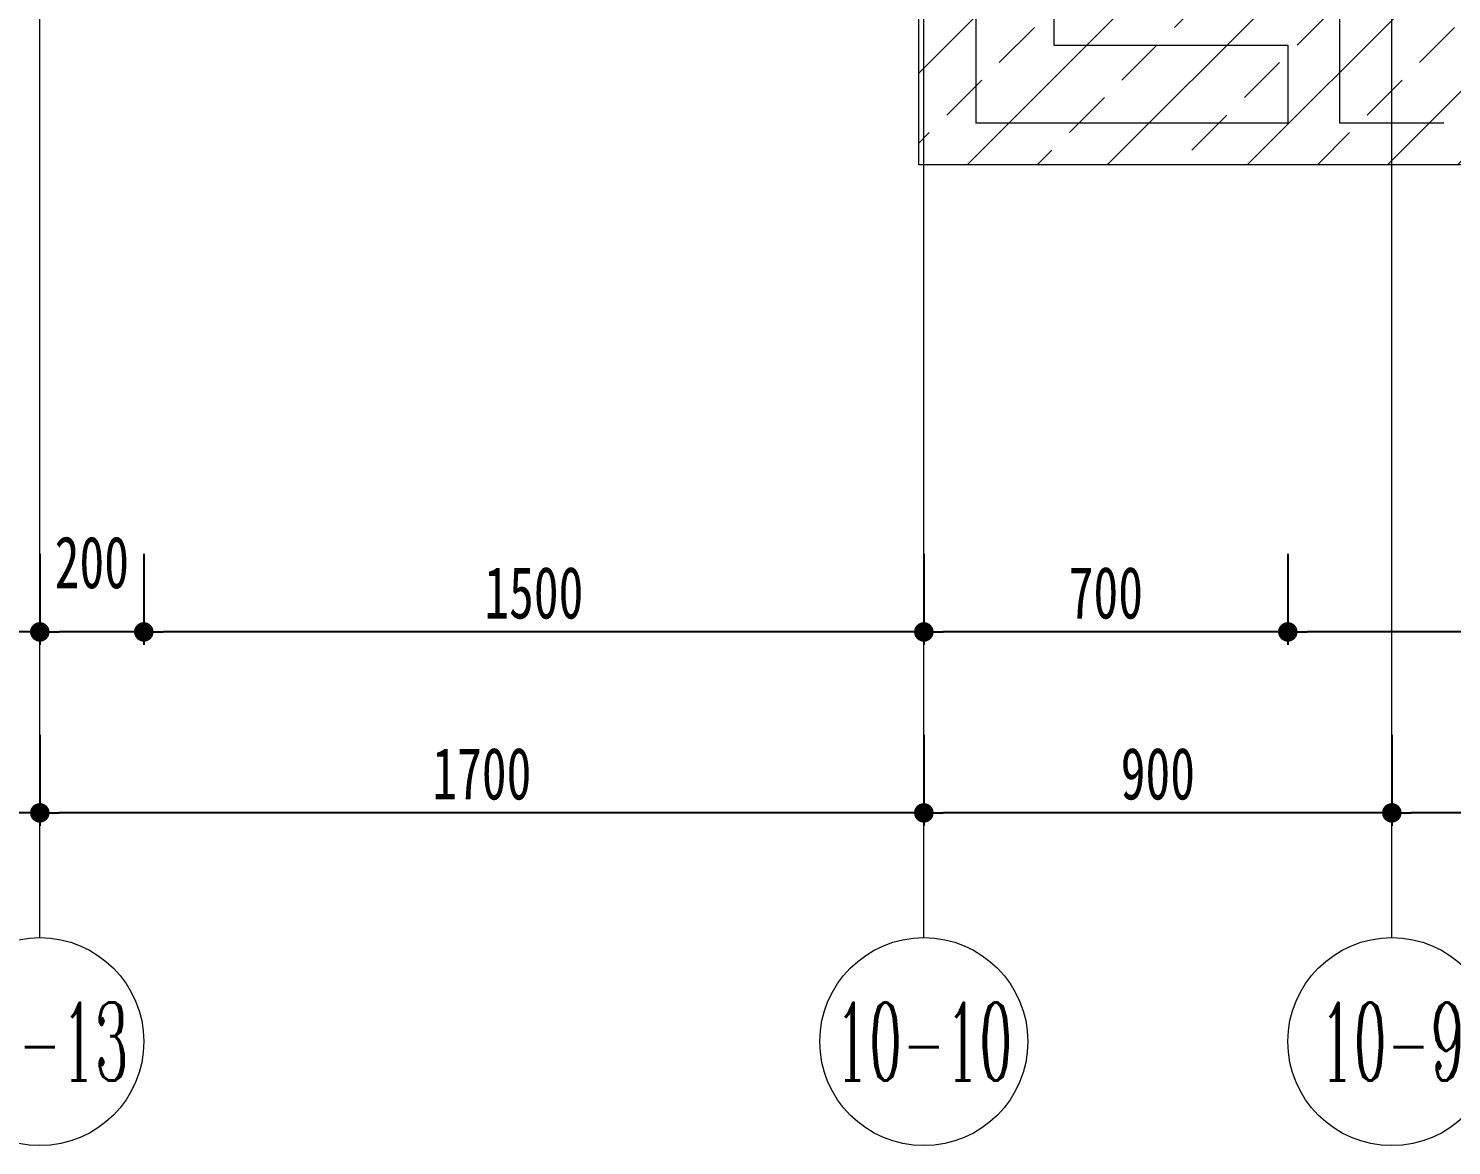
# Model space of a CAD drawing. Header units: millimetres. Extents: x 815519 to 890079, y 147095 to 251022.
# Drawn here: x 873520 to 876257, y 206951 to 209100 of the extents above; entities that cross this region are included whole.
import ezdxf
from ezdxf.enums import TextEntityAlignment as Align

# ---------------------------------------------------------------- set-up
doc = ezdxf.new("R2010")
doc.units = ezdxf.units.MM
doc.header["$LTSCALE"] = 1000
doc.linetypes.add('DASH', pattern=[0.35, 0.25, -0.1])
doc.linetypes.add('DOTE', pattern=[61.468, 50.8, -5.08, 0.508, -5.08])
doc.layers.get('Defpoints').update_dxf_attribs({"color": 1})
doc.layers.add('A-尺寸标注', color=53, linetype='Continuous')
for name, color, linetype, lineweight in [('L-梁', 91, 'DASH', 0), ('S-WALL', 255, 'Continuous', 0), ('S-轴号', 75, 'Continuous', 0), ('S-轴线', 149, 'DOTE', 0)]:
    doc.layers.add(name, color=color, linetype=linetype, lineweight=lineweight)
doc.styles.add('TH-STYLE1', font='', dxfattribs={"width": 0.7})
doc.styles.add('尺寸', font='ROMANC.SHX', dxfattribs={"width": 0.7})
doc.styles.get('TH-STYLE1').set_extended_font_data('STFangsong')
doc.dimstyles.new('TH-1：50', dxfattribs={"dimscale": 50, "dimtxt": 2, "dimasz": 0.75, "dimexe": 0.5, "dimexo": 0.8, "dimgap": 0.5, "dimtad": 1, "dimdec": 0, "dimrnd": 5, "dimdsep": 46, "dimtxsty": 'TH-STYLE1', "dimblk": 'DOT', "dimcen": 1, "dimdle": 0.5, "dimclrd": 53, "dimclre": 53, "dimclrt": 2, "dimadec": 0, "dimazin": 2, "dimtfac": 1, "dimtdec": 0, "dimtix": 1, "dimtmove": 2, "dimatfit": 3, "dimldrblk": 'HBA_DIMENSION_TICK-天华', "dimfxl": 3, "dimfxlon": 1, "dimarcsym": 0})

# ---------------------------------------------------------------- blocks, each defined once
blk = doc.blocks.new('wgwegwevberr')
at = {"layer": 'L-梁', "linetype": 'DASH'}
for p, q in [((845712.3, 137643.9), (845712.3, 139243.9)), ((842012.3, 137643.9), (845712.3, 137643.9))]:
    blk.add_line(p, q, dxfattribs=at)
blk = doc.blocks.new('_Dot')
at = {"color": 33, "linetype": 'ByBlock', "lineweight": -2}
blk.add_line((-0.5, 0), (-1, 0), dxfattribs=at)
at = {"color": 33, "linetype": 'ByBlock', "const_width": 0.5}
blk.add_lwpolyline([(-0.25, 0, 1), (0.25, 0, 1)], format="xyb", close=True, dxfattribs=at)
blk = doc.blocks.new('*D1096')
at = {"layer": 'A-尺寸标注', "color": 53, "lineweight": -2, "ltscale": 0.5, "transparency": 16777216}
for p, q in [((876141.8, 207740.8), (876141.8, 207565.8)), ((879641.8, 207740.8), (879641.8, 207565.8)), ((879604.3, 207590.8), (876179.3, 207590.8))]:
    blk.add_line(p, q, dxfattribs=at)
at = {"layer": 'Defpoints', "color": 0, "ltscale": 0.5, "transparency": 16777216}
for p in [(876141.8, 208476.6), (879641.8, 208476.6), (876141.8, 207590.8)]:
    blk.add_point(p, dxfattribs=at)
at = {"layer": 'A-尺寸标注', "color": 53, "lineweight": -2, "ltscale": 0.5, "transparency": 16777216, "xscale": 37.5, "yscale": 37.5, "zscale": 37.5, "rotation": 180}
blk.add_blockref('_Dot', (876141.8, 207590.8), dxfattribs=at)
at = {"layer": 'A-尺寸标注', "color": 53, "lineweight": -2, "ltscale": 0.5, "transparency": 16777216, "xscale": 37.5, "yscale": 37.5, "zscale": 37.5}
blk.add_blockref('_Dot', (879641.8, 207590.8), dxfattribs=at)
at = {"layer": 'A-尺寸标注', "color": 2, "ltscale": 0.5, "transparency": 16777216, "insert": (877891.8, 207665.8), "char_height": 100, "attachment_point": 5, "style": 'TH-STYLE1'}
blk.add_mtext('3500', dxfattribs=at)
blk = doc.blocks.new('HBA_DIMENSION_TICK-天华')
at = {"color": 50, "linetype": 'ByBlock'}
for points in [[(-72.714, 62.307), (-54.906, 79.963), (-12, -0.037), (0, 0)], [(-72.714, -62.307), (-54.906, -79.963), (-12, 0.037), (0, 0)]]:
    blk.add_solid(points, dxfattribs=at)
blk = doc.blocks.new('*D1097')
at = {"layer": 'A-尺寸标注', "color": 53, "lineweight": -2, "ltscale": 0.5, "transparency": 16777216}
for p, q in [((875241.8, 207740.8), (875241.8, 207565.8)), ((876141.8, 207740.8), (876141.8, 207565.8)), ((876104.3, 207590.8), (875279.3, 207590.8))]:
    blk.add_line(p, q, dxfattribs=at)
at = {"layer": 'Defpoints', "color": 0, "ltscale": 0.5, "transparency": 16777216}
for p in [(875241.8, 208476.6), (876141.8, 208476.6), (875241.8, 207590.8)]:
    blk.add_point(p, dxfattribs=at)
at = {"layer": 'A-尺寸标注', "color": 53, "lineweight": -2, "ltscale": 0.5, "transparency": 16777216, "xscale": 37.5, "yscale": 37.5, "zscale": 37.5, "rotation": 180}
blk.add_blockref('_Dot', (875241.8, 207590.8), dxfattribs=at)
at = {"layer": 'A-尺寸标注', "color": 53, "lineweight": -2, "ltscale": 0.5, "transparency": 16777216, "xscale": 37.5, "yscale": 37.5, "zscale": 37.5}
blk.add_blockref('_Dot', (876141.8, 207590.8), dxfattribs=at)
at = {"layer": 'A-尺寸标注', "color": 2, "ltscale": 0.5, "transparency": 16777216, "insert": (875691.8, 207665.8), "char_height": 100, "attachment_point": 5, "style": 'TH-STYLE1'}
blk.add_mtext('900', dxfattribs=at)
blk = doc.blocks.new('*D1098')
at = {"layer": 'A-尺寸标注', "color": 53, "lineweight": -2, "ltscale": 0.5, "transparency": 16777216}
for p, q in [((873541.8, 207740.8), (873541.8, 207565.8)), ((875241.8, 207740.8), (875241.8, 207565.8)), ((875204.3, 207590.8), (873579.3, 207590.8))]:
    blk.add_line(p, q, dxfattribs=at)
at = {"layer": 'Defpoints', "color": 0, "ltscale": 0.5, "transparency": 16777216}
for p in [(873541.8, 208476.6), (875241.8, 208476.6), (873541.8, 207590.8)]:
    blk.add_point(p, dxfattribs=at)
at = {"layer": 'A-尺寸标注', "color": 53, "lineweight": -2, "ltscale": 0.5, "transparency": 16777216, "xscale": 37.5, "yscale": 37.5, "zscale": 37.5, "rotation": 180}
blk.add_blockref('_Dot', (873541.8, 207590.8), dxfattribs=at)
at = {"layer": 'A-尺寸标注', "color": 53, "lineweight": -2, "ltscale": 0.5, "transparency": 16777216, "xscale": 37.5, "yscale": 37.5, "zscale": 37.5}
blk.add_blockref('_Dot', (875241.8, 207590.8), dxfattribs=at)
at = {"layer": 'A-尺寸标注', "color": 2, "ltscale": 0.5, "transparency": 16777216, "insert": (874391.8, 207665.8), "char_height": 100, "attachment_point": 5, "style": 'TH-STYLE1'}
blk.add_mtext('1700', dxfattribs=at)
blk = doc.blocks.new('*D1099')
at = {"layer": 'A-尺寸标注', "color": 53, "lineweight": -2, "ltscale": 0.5, "transparency": 16777216}
for p, q in [((870341.8, 207740.8), (870341.8, 207565.8)), ((873541.8, 207740.8), (873541.8, 207565.8)), ((873504.3, 207590.8), (870379.3, 207590.8))]:
    blk.add_line(p, q, dxfattribs=at)
at = {"layer": 'Defpoints', "color": 0, "ltscale": 0.5, "transparency": 16777216}
for p in [(870341.8, 208476.6), (873541.8, 208476.6), (870341.8, 207590.8)]:
    blk.add_point(p, dxfattribs=at)
at = {"layer": 'A-尺寸标注', "color": 53, "lineweight": -2, "ltscale": 0.5, "transparency": 16777216, "xscale": 37.5, "yscale": 37.5, "zscale": 37.5, "rotation": 180}
blk.add_blockref('_Dot', (870341.8, 207590.8), dxfattribs=at)
at = {"layer": 'A-尺寸标注', "color": 53, "lineweight": -2, "ltscale": 0.5, "transparency": 16777216, "xscale": 37.5, "yscale": 37.5, "zscale": 37.5}
blk.add_blockref('_Dot', (873541.8, 207590.8), dxfattribs=at)
at = {"layer": 'A-尺寸标注', "color": 2, "ltscale": 0.5, "transparency": 16777216, "insert": (871941.8, 207665.8), "char_height": 100, "attachment_point": 5, "style": 'TH-STYLE1'}
blk.add_mtext('3200', dxfattribs=at)
blk = doc.blocks.new('*D1103')
at = {"layer": 'A-尺寸标注', "color": 53, "lineweight": -2, "ltscale": 0.5, "transparency": 16777216}
for p, q in [((875941.8, 208088.9), (875941.8, 207913.9)), ((876841.8, 208088.9), (876841.8, 207913.9)), ((876804.3, 207938.9), (875979.3, 207938.9))]:
    blk.add_line(p, q, dxfattribs=at)
at = {"layer": 'Defpoints', "color": 0, "ltscale": 0.5, "transparency": 16777216}
for p in [(875941.8, 208738.9), (876841.8, 208738.9), (875941.8, 207938.9)]:
    blk.add_point(p, dxfattribs=at)
at = {"layer": 'A-尺寸标注', "color": 53, "lineweight": -2, "ltscale": 0.5, "transparency": 16777216, "xscale": 37.5, "yscale": 37.5, "zscale": 37.5, "rotation": 180}
blk.add_blockref('_Dot', (875941.8, 207938.9), dxfattribs=at)
at = {"layer": 'A-尺寸标注', "color": 53, "lineweight": -2, "ltscale": 0.5, "transparency": 16777216, "xscale": 37.5, "yscale": 37.5, "zscale": 37.5}
blk.add_blockref('_Dot', (876841.8, 207938.9), dxfattribs=at)
at = {"layer": 'A-尺寸标注', "color": 2, "ltscale": 0.5, "transparency": 16777216, "insert": (876391.8, 208013.9), "char_height": 100, "attachment_point": 5, "style": 'TH-STYLE1'}
blk.add_mtext('900', dxfattribs=at)
blk = doc.blocks.new('*D1104')
at = {"layer": 'A-尺寸标注', "color": 53, "lineweight": -2, "ltscale": 0.5, "transparency": 16777216}
for p, q in [((875241.8, 208088.9), (875241.8, 207913.9)), ((875941.8, 208088.9), (875941.8, 207913.9)), ((875904.3, 207938.9), (875279.3, 207938.9))]:
    blk.add_line(p, q, dxfattribs=at)
at = {"layer": 'Defpoints', "color": 0, "ltscale": 0.5, "transparency": 16777216}
for p in [(875241.8, 208738.9), (875941.8, 208738.9), (875241.8, 207938.9)]:
    blk.add_point(p, dxfattribs=at)
at = {"layer": 'A-尺寸标注', "color": 53, "lineweight": -2, "ltscale": 0.5, "transparency": 16777216, "xscale": 37.5, "yscale": 37.5, "zscale": 37.5, "rotation": 180}
blk.add_blockref('_Dot', (875241.8, 207938.9), dxfattribs=at)
at = {"layer": 'A-尺寸标注', "color": 53, "lineweight": -2, "ltscale": 0.5, "transparency": 16777216, "xscale": 37.5, "yscale": 37.5, "zscale": 37.5}
blk.add_blockref('_Dot', (875941.8, 207938.9), dxfattribs=at)
at = {"layer": 'A-尺寸标注', "color": 2, "ltscale": 0.5, "transparency": 16777216, "insert": (875591.8, 208013.9), "char_height": 100, "attachment_point": 5, "style": 'TH-STYLE1'}
blk.add_mtext('700', dxfattribs=at)
blk = doc.blocks.new('*D1105')
at = {"layer": 'A-尺寸标注', "color": 53, "lineweight": -2, "ltscale": 0.5, "transparency": 16777216}
for p, q in [((873741.8, 208088.9), (873741.8, 207913.9)), ((875241.8, 208088.9), (875241.8, 207913.9)), ((875204.3, 207938.9), (873779.3, 207938.9))]:
    blk.add_line(p, q, dxfattribs=at)
at = {"layer": 'Defpoints', "color": 0, "ltscale": 0.5, "transparency": 16777216}
for p in [(873741.8, 208738.9), (875241.8, 208738.9), (873741.8, 207938.9)]:
    blk.add_point(p, dxfattribs=at)
at = {"layer": 'A-尺寸标注', "color": 53, "lineweight": -2, "ltscale": 0.5, "transparency": 16777216, "xscale": 37.5, "yscale": 37.5, "zscale": 37.5, "rotation": 180}
blk.add_blockref('_Dot', (873741.8, 207938.9), dxfattribs=at)
at = {"layer": 'A-尺寸标注', "color": 53, "lineweight": -2, "ltscale": 0.5, "transparency": 16777216, "xscale": 37.5, "yscale": 37.5, "zscale": 37.5}
blk.add_blockref('_Dot', (875241.8, 207938.9), dxfattribs=at)
at = {"layer": 'A-尺寸标注', "color": 2, "ltscale": 0.5, "transparency": 16777216, "insert": (874491.8, 208013.9), "char_height": 100, "attachment_point": 5, "style": 'TH-STYLE1'}
blk.add_mtext('1500', dxfattribs=at)
blk = doc.blocks.new('*D1106')
at = {"layer": 'A-尺寸标注', "color": 53, "lineweight": -2, "ltscale": 0.5, "transparency": 16777216}
for p, q in [((873541.8, 208088.9), (873541.8, 207913.9)), ((873741.8, 208088.9), (873741.8, 207913.9)), ((873704.3, 207938.9), (873579.3, 207938.9))]:
    blk.add_line(p, q, dxfattribs=at)
at = {"layer": 'Defpoints', "color": 0, "ltscale": 0.5, "transparency": 16777216}
for p in [(873541.8, 208738.9), (873741.8, 208738.9), (873541.8, 207938.9)]:
    blk.add_point(p, dxfattribs=at)
at = {"layer": 'A-尺寸标注', "color": 53, "lineweight": -2, "ltscale": 0.5, "transparency": 16777216, "xscale": 37.5, "yscale": 37.5, "zscale": 37.5, "rotation": 180}
blk.add_blockref('_Dot', (873541.8, 207938.9), dxfattribs=at)
at = {"layer": 'A-尺寸标注', "color": 53, "lineweight": -2, "ltscale": 0.5, "transparency": 16777216, "xscale": 37.5, "yscale": 37.5, "zscale": 37.5}
blk.add_blockref('_Dot', (873741.8, 207938.9), dxfattribs=at)
at = {"layer": 'A-尺寸标注', "color": 2, "ltscale": 0.5, "transparency": 16777216, "insert": (873641.8, 208072.2), "char_height": 100, "attachment_point": 5, "style": 'TH-STYLE1'}
blk.add_mtext('200', dxfattribs=at)
blk = doc.blocks.new('*D1107')
at = {"layer": 'A-尺寸标注', "color": 53, "lineweight": -2, "ltscale": 0.5, "transparency": 16777216}
for p, q in [((873091.8, 208088.9), (873091.8, 207913.9)), ((873541.8, 208088.9), (873541.8, 207913.9)), ((873504.3, 207938.9), (873129.3, 207938.9))]:
    blk.add_line(p, q, dxfattribs=at)
at = {"layer": 'Defpoints', "color": 0, "ltscale": 0.5, "transparency": 16777216}
for p in [(873091.8, 208738.9), (873541.8, 208738.9), (873091.8, 207938.9)]:
    blk.add_point(p, dxfattribs=at)
at = {"layer": 'A-尺寸标注', "color": 53, "lineweight": -2, "ltscale": 0.5, "transparency": 16777216, "xscale": 37.5, "yscale": 37.5, "zscale": 37.5, "rotation": 180}
blk.add_blockref('_Dot', (873091.8, 207938.9), dxfattribs=at)
at = {"layer": 'A-尺寸标注', "color": 53, "lineweight": -2, "ltscale": 0.5, "transparency": 16777216, "xscale": 37.5, "yscale": 37.5, "zscale": 37.5}
blk.add_blockref('_Dot', (873541.8, 207938.9), dxfattribs=at)
at = {"layer": 'A-尺寸标注', "color": 2, "ltscale": 0.5, "transparency": 16777216, "insert": (873316.8, 208013.9), "char_height": 100, "attachment_point": 5, "style": 'TH-STYLE1'}
blk.add_mtext('450', dxfattribs=at)
blk = doc.blocks.new('hl_Axis-A2')
at = {"color": 75, "ltscale": 2}
blk.add_line((16, 0), (0, 0), dxfattribs=at)
at = {"color": 75}
blk.add_circle((19, 0), 3, dxfattribs=at)
at = {"color": 2, "style": '尺寸', "width": 0.7}
blk.add_attdef('轴号', text='', height=3, dxfattribs=at).set_placement((19, 0), align=Align.MIDDLE_CENTER)

msp = doc.modelspace()

# ---------------------------------------------------------------- hatches: boundary and pattern name
at = {"layer": 'S-WALL', "ltscale": 0.5}
h = msp.add_hatch(dxfattribs=at)
h.set_pattern_fill('ANSI33', color=251, scale=30)
h.set_pattern_definition([(45, (-6788.62, -29122.43), (-134.70384, 134.70384), []), (45, (-6653.91, -29122.43), (-134.70384, 134.70384), [95.25, -47.625])])
h.paths.add_polyline_path([(875232.2, 209717.5), (876841.8, 209717.5), (876841.8, 208837.5), (875232.2, 208837.5)])

# ---------------------------------------------------------------- linework, layer by layer
at = {"layer": 'S-WALL'}
for p, q in [((875341.8, 209717.5), (875341.8, 208917.5)), ((875491.8, 209717.5), (875491.8, 209067.5)), ((875491.8, 209067.5), (875941.8, 209067.5)), ((875941.8, 209067.5), (875941.8, 208917.5)), ((875941.8, 208917.5), (875341.8, 208917.5))]:
    msp.add_line(p, q, dxfattribs=at)
at = {"layer": 'S-WALL', "ltscale": 0.5}
msp.add_lwpolyline([(875232.2, 209717.5), (876841.8, 209717.5), (876841.8, 208837.5), (875232.2, 208837.5)], close=True, dxfattribs=at)
at = {"layer": 'S-轴线', "linetype": 'DOTE', "ltscale": 0.03}
for p, q in [((873541.8, 207938.9), (873541.8, 219864.7)), ((875241.8, 207938.9), (875241.8, 219864.7)), ((876141.8, 207938.9), (876141.8, 219864.7))]:
    msp.add_line(p, q, dxfattribs=at)

# ---------------------------------------------------------------- block references
at = {"layer": 'L-梁', "color": 7, "xscale": -1}
msp.add_blockref('wgwegwevberr', (1721754.1, 71273.6), dxfattribs=at)
at = {"layer": 'S-轴号'}
ref = msp.add_blockref('hl_Axis-A2', (873541.8, 208417.5), dxfattribs=dict(at, xscale=66.66666666666666, yscale=66.66666666666666, zscale=66.66666666666666, rotation=270))
ref.add_attrib('轴号', '10-13', dxfattribs={"layer": '0', "color": 2, "height": 150, "style": '尺寸', "width": 0.5}).set_placement((873541.8, 207150.8), align=Align.MIDDLE_CENTER)
ref = msp.add_blockref('hl_Axis-A2', (875241.8, 208417.5), dxfattribs=dict(at, xscale=66.66666666666666, yscale=66.66666666666666, zscale=66.66666666666666, rotation=270))
ref.add_attrib('轴号', '10-10', dxfattribs={"layer": '0', "color": 2, "height": 150, "style": '尺寸', "width": 0.5}).set_placement((875241.8, 207150.8), align=Align.MIDDLE_CENTER)
ref = msp.add_blockref('hl_Axis-A2', (876141.8, 208417.5), dxfattribs=dict(at, xscale=66.66666666666666, yscale=66.66666666666666, zscale=66.66666666666666, rotation=270))
ref.add_attrib('轴号', '10-9', dxfattribs={"layer": '0', "color": 2, "height": 150, "style": '尺寸', "width": 0.5}).set_placement((876141.8, 207150.8), align=Align.MIDDLE_CENTER)

# ---------------------------------------------------------------- dimensions: what is measured, and where the dimension line sits
at = {"layer": 'A-尺寸标注', "ltscale": 0.5}
for p1, p2, distance, picture, middle in [((873541.8, 208738.9), (873091.8, 208738.9), 800, '*D1107', (873316.8, 208013.9)), ((875241.8, 208738.9), (873741.8, 208738.9), 800, '*D1105', (874491.8, 208013.9)), ((875941.8, 208738.9), (875241.8, 208738.9), 800, '*D1104', (875591.8, 208013.9)), ((876841.8, 208738.9), (875941.8, 208738.9), 800, '*D1103', (876391.8, 208013.9)), ((873541.8, 208476.6), (870341.8, 208476.6), 885.8, '*D1099', (871941.8, 207665.8)), ((875241.8, 208476.6), (873541.8, 208476.6), 885.8, '*D1098', (874391.8, 207665.8)), ((876141.8, 208476.6), (875241.8, 208476.6), 885.8, '*D1097', (875691.8, 207665.8)), ((879641.8, 208476.6), (876141.8, 208476.6), 885.8, '*D1096', (877891.8, 207665.8))]:
    dim = msp.add_aligned_dim(p1=p1, p2=p2, distance=distance, dimstyle='TH-1：50', dxfattribs=at)
    dim.commit()
    dim.dimension.update_dxf_attribs({"geometry": picture, "text_midpoint": middle})
dim = msp.add_linear_dim(base=(873541.8, 207938.9), p1=(873741.8, 208738.9), p2=(873541.8, 208738.9), angle=180, dimstyle='TH-1：50', dxfattribs=at)
dim.commit()
dim.dimension.update_dxf_attribs({"geometry": '*D1106', "text_midpoint": (873641.8, 208072.2), "dimtype": 161})

doc.saveas('drawing.dxf')
